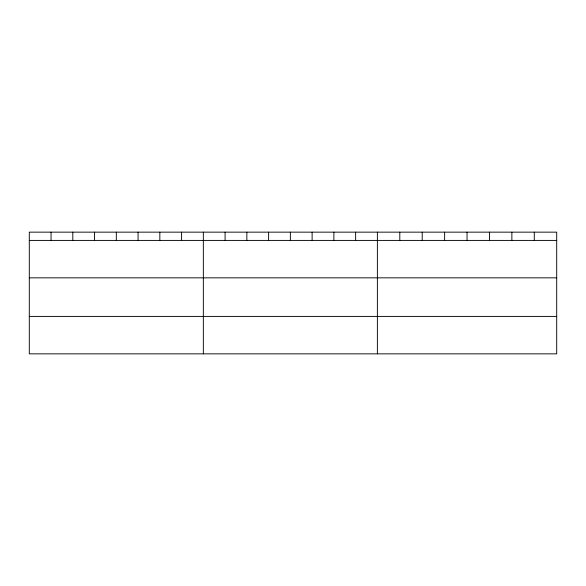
<?xml version="1.0" encoding="UTF-8"?>
<svg xmlns="http://www.w3.org/2000/svg" width="586" height="586" viewBox="0 0 586 586"><rect width="100%" height="100%" fill="white"/><g stroke="black" fill="none" stroke-linecap="round" stroke-linejoin="round"><path stroke-width="0.88" d="M556.7 277.845L556.7 232.151L29.3 232.151L29.3 353.849L556.7 353.849L556.7 277.845L29.3 277.845M29.3 240.414L556.7 240.414M29.3 316.411L556.7 316.411M534.285 232.151L534.285 240.414M511.871 232.151L511.871 240.414M489.457 232.151L489.457 240.414M467.042 232.151L467.042 240.414M444.627 232.151L444.627 240.414M422.213 232.151L422.213 240.414M399.798 232.151L399.798 240.414M377.384 232.151L377.384 353.849M355.629 232.151L355.629 240.414M333.874 232.151L333.874 240.414M312.118 232.151L312.118 240.414M290.363 232.151L290.363 240.414M268.608 232.151L268.608 240.414M246.853 232.151L246.853 240.414M225.097 232.151L225.097 240.414M203.342 232.151L203.342 353.849M181.587 232.151L181.587 240.414M159.832 232.151L159.832 240.414M138.076 232.151L138.076 240.414M116.321 232.151L116.321 240.414M94.566 232.151L94.566 240.414M72.811 232.151L72.811 240.414M51.055 232.151L51.055 240.414"/></g></svg>
